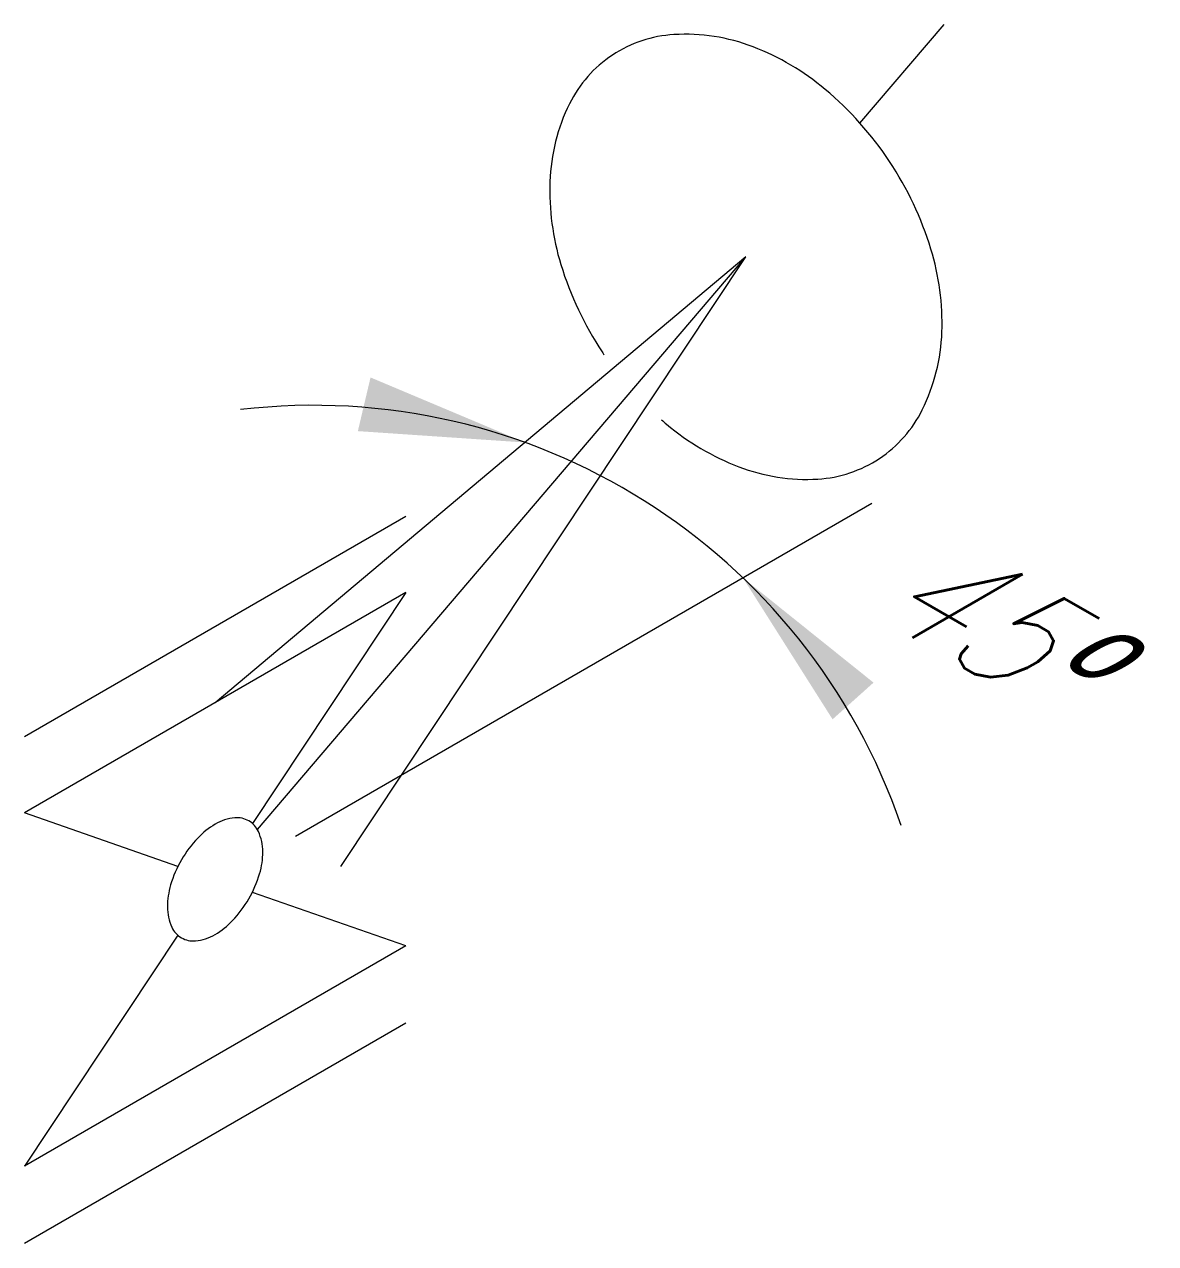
# Model space of a CAD drawing. Header units: millimetres. Extents: x -9987.08 to -9986.05, y -75.19 to -74.09.
import ezdxf

# ---------------------------------------------------------------- set-up
doc = ezdxf.new("R2010")
doc.units = ezdxf.units.MM
doc.layers.add('Tub_iso_válvulas', color=2, linetype='Continuous')
doc.styles.add('ISOPOS80', font='ROMANSBR', dxfattribs={"width": 0.85, "oblique": 30, "height": 2})

msp = doc.modelspace()

# ---------------------------------------------------------------- linework, layer by layer
at = {"layer": 'Tub_iso_válvulas', "color": 1}
for p, q in [((-9986.3176, -74.1767), (-9986.2412, -74.0871)), ((-9986.4211, -74.298), (-9986.903, -74.7027)), ((-9986.8645, -74.8178), (-9986.4211, -74.298)), ((-9986.7888, -74.8513), (-9986.4211, -74.298)), ((-9986.8301, -74.8238), (-9986.3068, -74.5217))]:
    msp.add_line(p, q, dxfattribs=at)
at = {"layer": 'Tub_iso_válvulas'}
for p, q in [((-9986.7298, -74.5336), (-9987.0762, -74.7336)), ((-9986.7298, -74.6027), (-9987.0762, -74.8027)), ((-9986.7298, -74.6027), (-9986.8692, -74.8121)), ((-9986.9368, -74.8512), (-9987.0762, -74.8027)), ((-9986.7298, -74.9231), (-9986.8692, -74.8747)), ((-9986.9368, -74.9137), (-9987.0762, -75.1231)), ((-9986.7298, -74.9231), (-9987.0762, -75.1231)), ((-9986.7298, -74.9934), (-9987.0762, -75.1934))]:
    msp.add_line(p, q, dxfattribs=at)
at = {"layer": 'Tub_iso_válvulas', "color": 1}
for points in [[(-9986.2999, -74.481, 0.132365), (-9986.2609, -74.4368, 0.106681), (-9986.2431, -74.3663, 0.083236), (-9986.2531, -74.291, 0.071899), (-9986.2906, -74.2116, 0.071899), (-9986.3491, -74.1461, 0.083236), (-9986.4146, -74.1075, 0.106681), (-9986.4864, -74.0964, 0.132365), (-9986.5423, -74.115, 0.132365), (-9986.5813, -74.1592, 0.106681), (-9986.599, -74.2297, 0.083236), (-9986.5891, -74.305, 0.071899), (-9986.5515, -74.3844, 0.002378), (-9986.5499, -74.3869, 0.083236)], [(-9986.4977, -74.446, 0.004969), (-9986.4931, -74.4499, 0.083236), (-9986.4276, -74.4885, 0.106681), (-9986.3558, -74.4997, 0.132365), (-9986.2999, -74.481, 0.132365)]]:
    msp.add_lwpolyline(points, format="xyb", dxfattribs=at)
at = {"layer": 'Tub_iso_válvulas'}
msp.add_lwpolyline([(-9986.9336, -74.8452, 0.058752), (-9986.9434, -74.868, 0.072341), (-9986.9463, -74.8879, 0.106617), (-9986.9423, -74.9063, 0.156851), (-9986.9336, -74.9159, 0.156851), (-9986.9209, -74.9187, 0.106617), (-9986.903, -74.9129, 0.072341), (-9986.8872, -74.9004, 0.058752), (-9986.8724, -74.8806, 0.058752), (-9986.8626, -74.8578, 0.072341), (-9986.8597, -74.8379, 0.106617), (-9986.8637, -74.8195, 0.156851), (-9986.8724, -74.8099, 0.156851), (-9986.8851, -74.8071, 0.106617), (-9986.903, -74.8129, 0.072341), (-9986.9188, -74.8254, 0.058752)], format="xyb", close=True, dxfattribs=at)
at = {"layer": 'Tub_iso_válvulas', "color": 1}
msp.add_arc((-9986.8138, -74.9969), 0.5641, 18.9119, 96.7345, dxfattribs=at)
for points in [[(-9986.7619, -74.4075), (-9986.7734, -74.4562), (-9986.6217, -74.4665)], [(-9986.3424, -74.7177), (-9986.3052, -74.6844), (-9986.4238, -74.5893)]]:
    msp.add_solid(points, dxfattribs=at)

# ---------------------------------------------------------------- texts
at = {"layer": 'Tub_iso_válvulas', "style": 'ISOPOS80', "oblique": 30, "width": 0.85}
msp.add_attdef('45º', (-9986.3109, -74.6202), '45%%D', height=0.1, rotation=330, dxfattribs=at)

doc.saveas('drawing.dxf')
